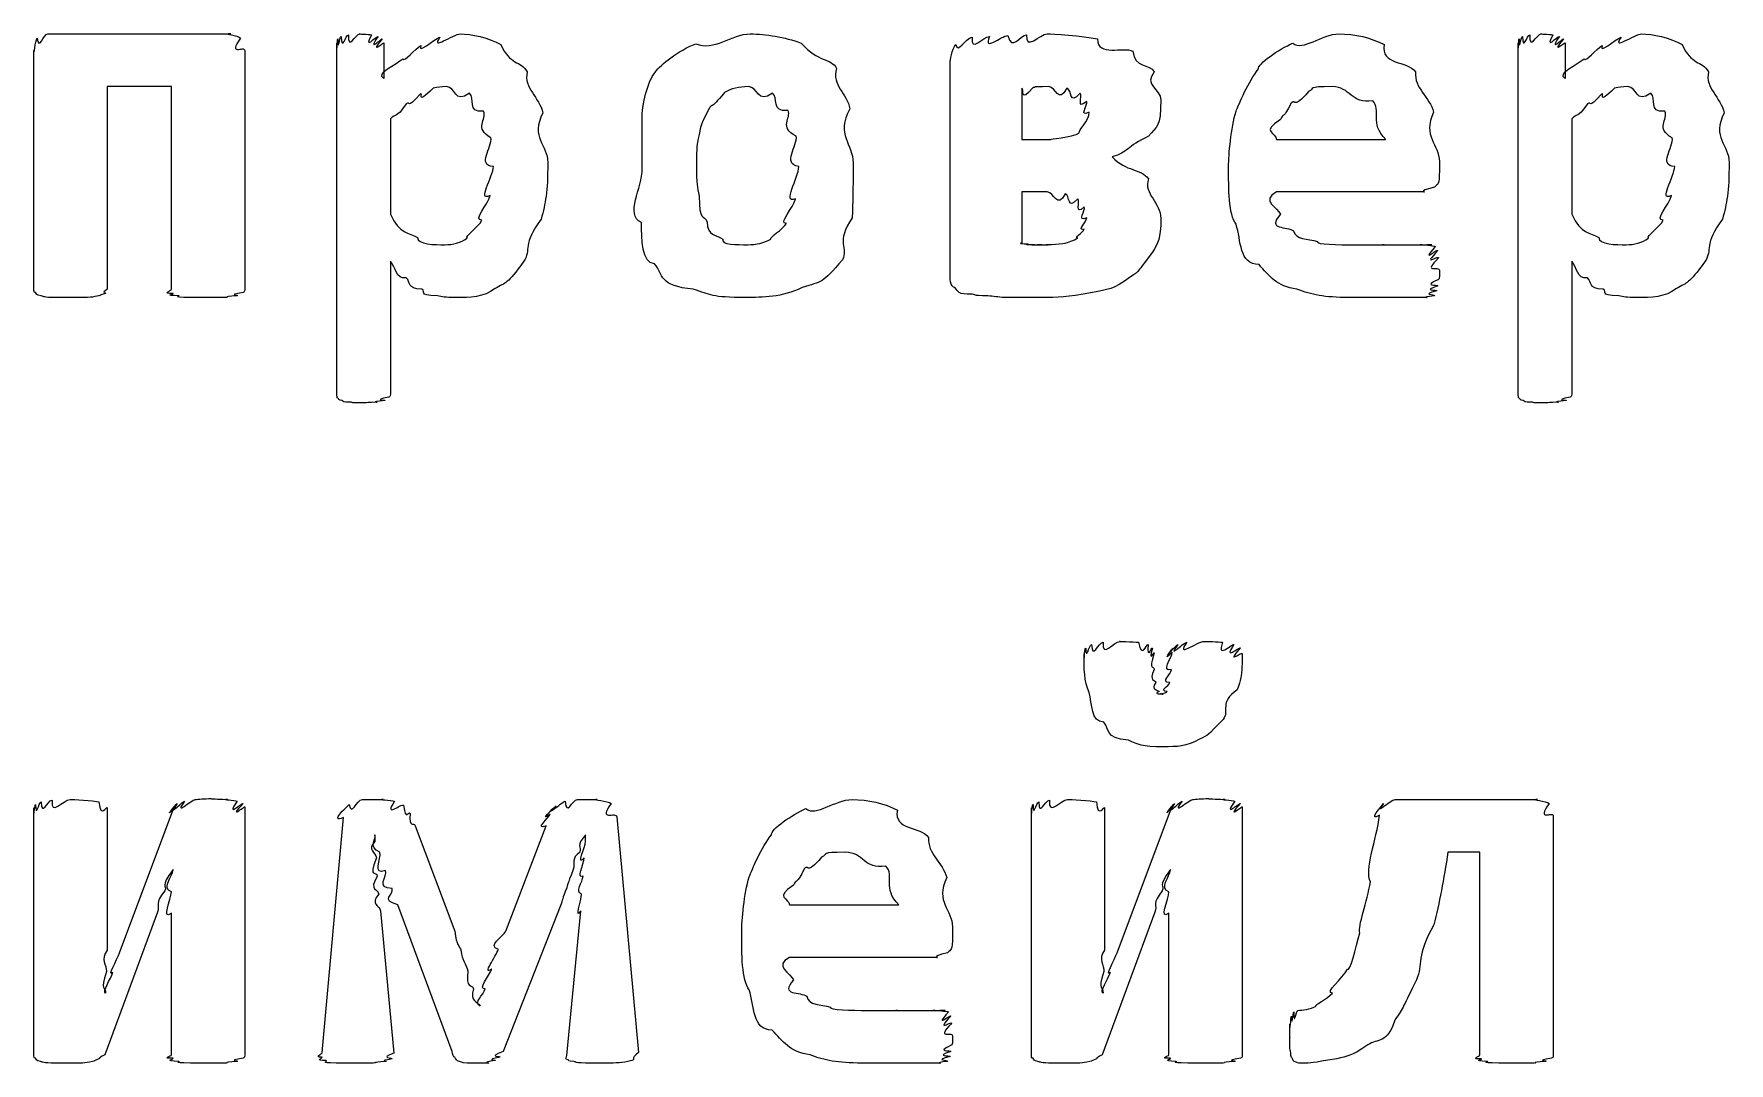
# Model space of a CAD drawing. Header units: millimetres. Extents: x 25 to 190, y 204 to 253.
# Drawn here: x 25.76 to 37.11, y 229.86 to 236.75 of the extents above; entities that cross this region are included whole.
import ezdxf

# ---------------------------------------------------------------- set-up
doc = ezdxf.new("R2010")
doc.units = ezdxf.units.MM
doc.layers.get('0').update_dxf_attribs({"linetype": 'CONTINUOUS'})

msp = doc.modelspace()

# ---------------------------------------------------------------- linework, layer by layer
at = {"color": 0}
for p, q in [((25.8548, 236.75), (27.0784, 236.75)), ((25.761, 235.041), (25.761, 236.639)), ((27.1721, 236.639), (27.1721, 235.041)), ((27.7895, 234.341), (27.7895, 236.689)), ((28.1037, 236.689), (28.1037, 236.452)), ((35.6969, 234.341), (35.6969, 236.689)), ((36.0109, 236.689), (36.0109, 236.452)), ((31.8933, 235.168), (31.8933, 236.568)), ((26.6816, 236.397), (26.2516, 236.397)), ((26.2516, 236.397), (26.2516, 235.041)), ((26.6816, 235.041), (26.6816, 236.397)), ((32.3729, 236.386), (32.3729, 236.044)), ((28.1478, 236.182), (28.1478, 235.543)), ((32.8249, 236.226), (32.8249, 236.226)), ((36.0549, 236.182), (36.0549, 235.543)), ((32.3729, 236.044), (32.5713, 236.044)), ((34.0775, 236.044), (34.8106, 236.044)), ((28.8368, 235.862), (28.8368, 235.862)), ((29.2006, 235.89), (29.2006, 235.89)), ((30.8805, 235.862), (30.8805, 235.862)), ((31.2443, 235.884), (31.2443, 235.884)), ((35.1689, 235.895), (35.1689, 235.835)), ((36.7439, 235.862), (36.7439, 235.862)), ((37.108, 235.89), (37.108, 235.89)), ((32.5438, 235.692), (32.3729, 235.692)), ((32.3729, 235.692), (32.3729, 235.35)), ((35.0642, 235.692), (34.0775, 235.692)), ((32.8083, 235.52), (32.8083, 235.52)), ((33.3044, 235.515), (33.3044, 235.515)), ((28.1478, 235.228), (28.1478, 234.341)), ((36.0549, 235.228), (36.0549, 234.341)), ((33.8487, 232.602), (33.8487, 232.602)), ((27.9604, 231.626), (28.0982, 231.626)), ((29.3991, 231.626), (29.5313, 231.626)), ((34.8726, 231.626), (35.8263, 231.626)), ((25.761, 229.917), (25.761, 231.571)), ((26.2516, 231.571), (26.2516, 230.618)), ((26.3343, 230.601), (26.6981, 231.571)), ((27.1721, 231.577), (27.1721, 229.917)), ((27.6903, 229.934), (27.8336, 231.505)), ((29.6636, 231.51), (29.807, 229.934)), ((32.4376, 229.917), (32.4376, 231.571)), ((32.9282, 231.571), (32.9282, 230.618)), ((33.0109, 230.601), (33.3747, 231.571)), ((33.8487, 231.577), (33.8487, 229.917)), ((35.9311, 231.516), (35.9311, 229.917)), ((28.0431, 231.389), (28.0431, 231.345)), ((28.3132, 231.45), (28.5778, 230.744)), ((28.9195, 230.744), (29.1896, 231.45)), ((29.4542, 231.345), (29.4542, 231.389)), ((35.4404, 231.273), (35.2254, 231.273)), ((35.4404, 229.917), (35.4404, 231.273)), ((28.5612, 229.939), (28.1974, 230.921)), ((29.2888, 230.921), (28.903, 229.939)), ((30.8185, 230.921), (31.5516, 230.921)), ((26.5879, 230.871), (26.2351, 229.917)), ((26.6816, 229.917), (26.6816, 230.866)), ((28.0817, 230.882), (28.1699, 229.929)), ((29.3274, 229.912), (29.4211, 230.882)), ((33.2645, 230.871), (32.9117, 229.917)), ((33.3582, 229.917), (33.3582, 230.866)), ((31.9098, 230.772), (31.9098, 230.711)), ((31.8051, 230.568), (30.8185, 230.568))]:
    msp.add_line(p, q, dxfattribs=at)
for points in [[(25.761, 236.639), (25.761, 236.595), (25.7679, 236.703), (25.7831, 236.722)], [(25.7831, 236.722), (25.7941, 236.631), (25.8244, 236.75), (25.8548, 236.75)], [(27.0784, 236.75), (27.0206, 236.75), (27.1294, 236.74), (27.1446, 236.722)], [(27.1446, 236.722), (27.0536, 236.595), (27.1721, 236.675), (27.1721, 236.639)], [(27.7895, 236.689), (27.7895, 236.606), (27.7909, 236.712), (27.795, 236.717)], [(27.795, 236.717), (27.7964, 236.618), (27.806, 236.729), (27.8171, 236.733)], [(27.8171, 236.733), (27.8226, 236.629), (27.8474, 236.744), (27.8667, 236.744)], [(27.8667, 236.744), (27.8626, 236.631), (27.9135, 236.75), (27.9438, 236.75)], [(27.9438, 236.75), (27.9246, 236.75), (28.0017, 236.747), (28.021, 236.744)], [(28.021, 236.744), (27.9618, 236.629), (28.0541, 236.74), (28.0651, 236.733)], [(28.0651, 236.733), (27.9879, 236.618), (28.0886, 236.723), (28.0927, 236.717)], [(28.0927, 236.717), (27.999, 236.602), (28.1037, 236.7), (28.1037, 236.689)], [(28.3518, 236.673), (28.3256, 236.606), (28.4372, 236.717), (28.4786, 236.728)], [(28.4786, 236.728), (28.4097, 236.631), (28.5681, 236.75), (28.6163, 236.75)], [(28.6163, 236.75), (28.6825, 236.75), (28.812, 236.725), (28.8864, 236.678)], [(30.1914, 236.684), (30.31, 236.631), (30.434, 236.75), (30.5552, 236.75)], [(30.5552, 236.75), (30.6627, 236.75), (30.7826, 236.729), (30.897, 236.689)], [(31.9319, 236.678), (31.9443, 236.613), (31.9939, 236.723), (32.0421, 236.728)], [(32.0421, 236.728), (32.0284, 236.62), (32.1166, 236.733), (32.1579, 236.733)], [(32.1579, 236.733), (32.1097, 236.624), (32.2378, 236.739), (32.2792, 236.739)], [(32.2792, 236.739), (32.3081, 236.629), (32.3619, 236.744), (32.406, 236.744)], [(32.406, 236.744), (32.3963, 236.631), (32.4955, 236.75), (32.5438, 236.75)], [(32.5438, 236.75), (32.5727, 236.75), (32.7835, 236.739), (32.88, 236.717)], [(32.88, 236.717), (32.8814, 236.591), (33.0536, 236.67), (33.117, 236.634)], [(34.1878, 236.689), (34.2539, 236.631), (34.382, 236.75), (34.4964, 236.75)], [(34.4964, 236.75), (34.6025, 236.75), (34.7141, 236.725), (34.7996, 236.678)], [(35.6969, 236.689), (35.6969, 236.606), (35.6979, 236.712), (35.7022, 236.717)], [(35.7022, 236.717), (35.7036, 236.618), (35.7131, 236.729), (35.7244, 236.733)], [(35.7244, 236.733), (35.7297, 236.629), (35.7547, 236.744), (35.7738, 236.744)], [(35.7738, 236.744), (35.7699, 236.631), (35.8207, 236.75), (35.851, 236.75)], [(35.851, 236.75), (35.8316, 236.75), (35.9089, 236.747), (35.9283, 236.744)], [(35.9283, 236.744), (35.869, 236.629), (35.9615, 236.74), (35.9724, 236.733)], [(35.9724, 236.733), (35.8951, 236.618), (35.9957, 236.723), (35.9999, 236.717)], [(35.9999, 236.717), (35.9061, 236.602), (36.0109, 236.7), (36.0109, 236.689)], [(36.2589, 236.673), (36.2327, 236.606), (36.3442, 236.717), (36.3859, 236.728)], [(36.3859, 236.728), (36.3167, 236.631), (36.4755, 236.75), (36.5234, 236.75)], [(36.5234, 236.75), (36.5898, 236.75), (36.7192, 236.725), (36.7937, 236.678)], [(28.2305, 236.584), (28.2415, 236.558), (28.3104, 236.65), (28.3518, 236.673)], [(28.8864, 236.678), (28.9471, 236.54), (29.0187, 236.573), (29.0628, 236.496)], [(29.9213, 236.496), (29.9544, 236.543), (30.0729, 236.639), (30.1914, 236.684)], [(30.897, 236.689), (31.0128, 236.554), (31.0927, 236.595), (31.134, 236.518)], [(31.8933, 236.568), (31.8933, 236.558), (31.9057, 236.652), (31.9319, 236.678)], [(33.117, 236.634), (33.1281, 236.518), (33.23, 236.551), (33.2603, 236.496)], [(33.9562, 236.513), (33.9521, 236.551), (34.0954, 236.648), (34.1878, 236.689)], [(34.7996, 236.678), (34.772, 236.54), (34.9539, 236.573), (35.0091, 236.496)], [(36.1379, 236.584), (36.1488, 236.558), (36.2176, 236.65), (36.2589, 236.673)], [(36.7937, 236.678), (36.8543, 236.54), (36.926, 236.573), (36.9701, 236.496)], [(28.1037, 236.452), (28.0431, 236.485), (28.1892, 236.547), (28.2305, 236.584)], [(29.0628, 236.496), (29.038, 236.386), (29.1455, 236.327), (29.1676, 236.221)], [(29.8331, 236.215), (29.8331, 236.267), (29.8621, 236.419), (29.9213, 236.496)], [(31.134, 236.518), (31.0968, 236.404), (31.207, 236.354), (31.2222, 236.248)], [(33.2603, 236.496), (33.1859, 236.408), (33.3044, 236.378), (33.3044, 236.309)], [(33.8074, 236.232), (33.8267, 236.279), (33.8928, 236.436), (33.9562, 236.513)], [(35.0091, 236.496), (34.9994, 236.386), (35.1041, 236.328), (35.1303, 236.226)], [(36.0109, 236.452), (35.9502, 236.485), (36.0962, 236.547), (36.1379, 236.584)], [(36.9701, 236.496), (36.9454, 236.386), (37.0526, 236.327), (37.0748, 236.221)], [(28.4345, 236.386), (28.3077, 236.265), (28.3752, 236.365), (28.3463, 236.347)], [(28.5226, 236.397), (28.4841, 236.397), (28.4634, 236.393), (28.4345, 236.386)], [(28.677, 236.353), (28.575, 236.279), (28.5846, 236.397), (28.5226, 236.397)], [(30.5442, 236.397), (30.4794, 236.397), (30.4285, 236.383), (30.3844, 236.358)], [(30.7041, 236.353), (30.6048, 236.279), (30.6062, 236.397), (30.5442, 236.397)], [(32.4501, 236.391), (32.3522, 236.276), (32.3949, 236.389), (32.3729, 236.386)], [(32.5548, 236.397), (32.4142, 236.397), (32.4831, 236.394), (32.4501, 236.391)], [(32.676, 236.386), (32.6168, 236.279), (32.6016, 236.397), (32.5548, 236.397)], [(32.7642, 236.353), (32.6871, 236.265), (32.7119, 236.378), (32.676, 236.386)], [(34.2925, 236.364), (34.1878, 236.238), (34.2098, 236.32), (34.1767, 236.287)], [(34.4523, 236.397), (34.2787, 236.397), (34.3393, 236.386), (34.2925, 236.364)], [(34.7224, 236.303), (34.5764, 236.279), (34.5736, 236.397), (34.4523, 236.397)], [(36.3418, 236.386), (36.2148, 236.265), (36.2825, 236.365), (36.2536, 236.347)], [(36.4299, 236.397), (36.3911, 236.397), (36.3707, 236.393), (36.3418, 236.386)], [(36.5841, 236.353), (36.4822, 236.279), (36.4917, 236.397), (36.4299, 236.397)], [(28.2525, 236.281), (28.1823, 236.177), (28.1836, 236.222), (28.1478, 236.182)], [(28.3463, 236.347), (28.2484, 236.232), (28.2856, 236.31), (28.2525, 236.281)], [(28.7707, 236.232), (28.6563, 236.221), (28.7169, 236.323), (28.677, 236.353)], [(30.2796, 236.248), (30.219, 236.133), (30.2273, 236.143), (30.2135, 236.077)], [(30.3844, 236.358), (30.2769, 236.227), (30.3086, 236.295), (30.2796, 236.248)], [(30.8088, 236.237), (30.693, 236.223), (30.7482, 236.327), (30.7041, 236.353)], [(31.2222, 236.248), (31.1258, 236.073), (31.2443, 236.019), (31.2443, 235.884)], [(32.8083, 236.298), (32.7312, 236.234), (32.7863, 236.338), (32.7642, 236.353)], [(32.8249, 236.226), (32.7491, 236.19), (32.8194, 236.276), (32.8083, 236.298)], [(33.3044, 236.309), (33.3044, 236.124), (33.2769, 236.133), (33.2218, 236.066)], [(34.1767, 236.287), (34.1244, 236.177), (34.123, 236.221), (34.1051, 236.177)], [(34.8106, 236.044), (34.6976, 236.154), (34.7845, 236.24), (34.7224, 236.303)], [(36.1597, 236.281), (36.0895, 236.177), (36.0909, 236.222), (36.0549, 236.182)], [(36.2536, 236.347), (36.1555, 236.232), (36.1929, 236.31), (36.1597, 236.281)], [(36.678, 236.232), (36.5637, 236.221), (36.624, 236.323), (36.5841, 236.353)], [(28.8203, 236.055), (28.7045, 236.117), (28.7955, 236.179), (28.7707, 236.232)], [(29.1676, 236.221), (29.0821, 236.058), (29.2006, 236.007), (29.2006, 235.89)], [(29.8331, 235.851), (29.8331, 235.93), (29.8331, 236.105), (29.8331, 236.215)], [(30.8639, 236.066), (30.744, 236.124), (30.8336, 236.189), (30.8088, 236.237)], [(32.7587, 236.088), (32.7491, 236.106), (32.8249, 236.167), (32.8249, 236.226)], [(33.7578, 235.862), (33.7578, 235.941), (33.7743, 236.121), (33.8074, 236.232)], [(34.1051, 236.177), (33.97, 236.091), (34.0775, 236.091), (34.0775, 236.044)], [(35.1303, 236.226), (35.0504, 236.062), (35.1689, 236.013), (35.1689, 235.895)], [(36.7273, 236.055), (36.6116, 236.117), (36.7026, 236.179), (36.678, 236.232)], [(37.0748, 236.221), (36.9895, 236.058), (37.108, 236.007), (37.108, 235.89)], [(28.8368, 235.862), (28.7225, 235.87), (28.8313, 235.992), (28.8203, 236.055)], [(30.2135, 236.077), (30.1928, 236.003), (30.197, 235.946), (30.197, 235.873)], [(30.8805, 235.862), (30.7661, 235.879), (30.8749, 236.003), (30.8639, 236.066)], [(32.5713, 236.044), (32.5438, 236.044), (32.7146, 236.058), (32.7587, 236.088)], [(33.2218, 236.066), (33.0757, 235.996), (33.0853, 235.957), (32.9792, 235.928)], [(36.7439, 235.862), (36.6296, 235.87), (36.7386, 235.992), (36.7273, 236.055)], [(32.9792, 235.928), (33.0757, 235.824), (33.1666, 235.853), (33.2218, 235.78)], [(28.8148, 235.669), (28.7225, 235.621), (28.8368, 235.796), (28.8368, 235.862)], [(29.2006, 235.89), (29.2006, 235.683), (29.1855, 235.622), (29.1565, 235.51)], [(29.8276, 235.487), (29.7146, 235.544), (29.8331, 235.715), (29.8331, 235.851)], [(30.197, 235.873), (30.1928, 235.738), (30.2025, 235.73), (30.2135, 235.664)], [(30.8584, 235.647), (30.7661, 235.61), (30.8805, 235.785), (30.8805, 235.862)], [(31.2443, 235.884), (31.2443, 235.687), (31.2415, 235.631), (31.2388, 235.52)], [(33.8074, 235.476), (33.7578, 235.54), (33.7578, 235.715), (33.7578, 235.862)], [(35.1689, 235.835), (35.1689, 235.736), (35.1579, 235.747), (35.1359, 235.724)], [(36.7221, 235.669), (36.6296, 235.621), (36.7439, 235.796), (36.7439, 235.862)], [(37.108, 235.89), (37.108, 235.683), (37.0928, 235.622), (37.0639, 235.51)], [(32.665, 235.68), (32.6099, 235.573), (32.5906, 235.692), (32.5438, 235.692)], [(32.7477, 235.647), (32.676, 235.559), (32.6981, 235.672), (32.665, 235.68)], [(33.2218, 235.78), (33.1859, 235.68), (33.3044, 235.621), (33.3044, 235.515)], [(34.0775, 235.692), (33.97, 235.636), (34.0858, 235.587), (34.1051, 235.543)], [(35.1359, 235.724), (35.0063, 235.692), (35.089, 235.692), (35.0642, 235.692)], [(28.7596, 235.504), (28.6963, 235.5), (28.8037, 235.61), (28.8148, 235.669)], [(30.2135, 235.664), (30.2149, 235.493), (30.2424, 235.544), (30.2686, 235.493)], [(30.7978, 235.482), (30.7399, 235.482), (30.8474, 235.584), (30.8584, 235.647)], [(32.7918, 235.592), (32.7201, 235.529), (32.7697, 235.632), (32.7477, 235.647)], [(32.8083, 235.52), (32.7381, 235.489), (32.8028, 235.573), (32.7918, 235.592)], [(36.667, 235.504), (36.6035, 235.5), (36.7111, 235.61), (36.7221, 235.669)], [(28.1478, 235.543), (28.2084, 235.408), (28.2704, 235.424), (28.3297, 235.388)], [(28.6604, 235.383), (28.6453, 235.397), (28.7335, 235.452), (28.7596, 235.504)], [(29.1565, 235.51), (29.027, 235.341), (29.0917, 235.306), (29.0408, 235.228)], [(29.9158, 235.212), (29.829, 235.213), (29.8276, 235.38), (29.8276, 235.487)], [(30.2686, 235.493), (30.2659, 235.394), (30.3293, 235.406), (30.3734, 235.377)], [(30.693, 235.377), (30.6848, 235.39), (30.7716, 235.438), (30.7978, 235.482)], [(31.2388, 235.52), (31.123, 235.353), (31.2167, 235.319), (31.1726, 235.239)], [(32.7918, 235.443), (32.7381, 235.429), (32.8083, 235.49), (32.8083, 235.52)], [(33.3044, 235.515), (33.3044, 235.372), (33.2851, 235.355), (33.2493, 235.289)], [(33.9617, 235.206), (33.8267, 235.206), (33.8432, 235.369), (33.8074, 235.476)], [(34.1051, 235.543), (34.0072, 235.434), (34.1519, 235.465), (34.1933, 235.432)], [(36.0549, 235.543), (36.1156, 235.408), (36.1777, 235.424), (36.237, 235.388)], [(36.5675, 235.383), (36.5524, 235.397), (36.6406, 235.452), (36.667, 235.504)], [(37.0639, 235.51), (36.9341, 235.341), (36.999, 235.306), (36.9478, 235.228)], [(28.3297, 235.388), (28.3256, 235.339), (28.4482, 235.339), (28.5116, 235.339)], [(28.5116, 235.339), (28.564, 235.339), (28.6191, 235.353), (28.6604, 235.383)], [(30.3734, 235.377), (30.3541, 235.339), (30.4726, 235.339), (30.5387, 235.339)], [(30.5387, 235.339), (30.5966, 235.339), (30.6489, 235.351), (30.693, 235.377)], [(32.3729, 235.35), (32.3453, 235.345), (32.4018, 235.347), (32.417, 235.344)], [(32.417, 235.344), (32.3742, 235.341), (32.4459, 235.341), (32.4611, 235.339)], [(32.4611, 235.339), (32.4032, 235.339), (32.49, 235.339), (32.5052, 235.339)], [(32.5052, 235.339), (32.4335, 235.339), (32.5341, 235.339), (32.5493, 235.339)], [(32.5493, 235.339), (32.4914, 235.339), (32.6319, 235.341), (32.665, 235.35)], [(32.665, 235.35), (32.676, 235.353), (32.7256, 235.368), (32.7477, 235.383)], [(32.7477, 235.383), (32.7201, 235.385), (32.7835, 235.421), (32.7918, 235.443)], [(34.1933, 235.432), (34.2057, 235.372), (34.287, 235.379), (34.3531, 235.361)], [(34.3531, 235.361), (34.3379, 235.339), (34.4992, 235.339), (34.5956, 235.339)], [(34.5956, 235.339), (34.6287, 235.339), (34.7404, 235.339), (34.7996, 235.339)], [(34.7996, 235.339), (34.7459, 235.339), (34.9071, 235.339), (34.9484, 235.339)], [(34.9484, 235.339), (34.9484, 235.339), (35.027, 235.339), (35.0532, 235.339)], [(35.0532, 235.339), (35.0036, 235.339), (35.1041, 235.339), (35.1193, 235.339)], [(35.1193, 235.339), (35.0284, 235.339), (35.1372, 235.335), (35.1414, 235.327)], [(36.237, 235.388), (36.2327, 235.339), (36.3555, 235.339), (36.4187, 235.339)], [(36.4187, 235.339), (36.4712, 235.339), (36.5263, 235.353), (36.5675, 235.383)], [(28.2525, 235.118), (28.1823, 235.107), (28.1836, 235.187), (28.1478, 235.228)], [(29.0408, 235.228), (28.925, 235.07), (28.925, 235.09), (28.8478, 235.046)], [(31.1726, 235.239), (31.0348, 235.074), (31.0376, 235.096), (30.9025, 235.052)], [(33.2493, 235.289), (33.117, 235.121), (33.1666, 235.168), (33.1005, 235.124)], [(35.1414, 235.327), (35.0394, 235.209), (35.1537, 235.314), (35.1579, 235.3)], [(35.1579, 235.3), (35.0477, 235.184), (35.1634, 235.272), (35.1634, 235.251)], [(35.1634, 235.251), (35.0504, 235.14), (35.1689, 235.201), (35.1689, 235.168)], [(36.1597, 235.118), (36.0895, 235.107), (36.0909, 235.187), (36.0549, 235.228)], [(36.9478, 235.228), (36.8321, 235.07), (36.8321, 235.09), (36.7552, 235.046)], [(28.3573, 235.041), (28.2525, 235.044), (28.2884, 235.088), (28.2525, 235.118)], [(30.1749, 235.041), (29.9461, 235.063), (29.9737, 235.137), (29.9158, 235.212)], [(31.9264, 235.052), (31.8933, 235.055), (31.8933, 235.115), (31.8933, 235.168)], [(33.1005, 235.124), (32.9847, 235.033), (32.9489, 235.044), (32.8469, 235.019)], [(34.2153, 235.041), (34.0803, 235.059), (34.0306, 235.132), (33.9617, 235.206)], [(35.1689, 235.168), (35.1689, 235.085), (35.1662, 235.125), (35.1634, 235.107)], [(36.2645, 235.041), (36.1597, 235.044), (36.1957, 235.088), (36.1597, 235.118)], [(25.7721, 235.019), (25.761, 235.015), (25.761, 235.033), (25.761, 235.041)], [(25.8107, 234.997), (25.7748, 235), (25.779, 235.011), (25.7721, 235.019)], [(25.8823, 234.986), (25.812, 234.988), (25.8286, 234.993), (25.8107, 234.997)], [(26.1965, 234.997), (26.1497, 234.988), (26.1524, 234.988), (26.1193, 234.986)], [(26.2406, 235.013), (26.191, 235), (26.2185, 235.004), (26.1965, 234.997)], [(26.2516, 235.041), (26.2048, 235.011), (26.2475, 235.02), (26.2406, 235.013)], [(26.6926, 235.013), (26.6099, 235.011), (26.6816, 235.03), (26.6816, 235.041)], [(26.7312, 234.997), (26.6237, 235), (26.6995, 235.009), (26.6926, 235.013)], [(26.8084, 234.986), (26.6609, 234.988), (26.7491, 234.993), (26.7312, 234.997)], [(27.1225, 234.997), (27.0027, 234.988), (27.0784, 234.988), (27.0454, 234.986)], [(27.1611, 235.019), (27.0399, 235), (27.1405, 235.004), (27.1225, 234.997)], [(27.1721, 235.041), (27.1721, 235.015), (27.168, 235.026), (27.1611, 235.019)], [(28.462, 234.997), (28.3215, 235.004), (28.3931, 235.022), (28.3573, 235.041)], [(28.5833, 234.986), (28.5089, 234.986), (28.4978, 234.988), (28.462, 234.997)], [(28.8478, 235.046), (28.7707, 234.986), (28.6825, 234.986), (28.5833, 234.986)], [(30.5222, 234.986), (30.2962, 234.986), (30.292, 235.004), (30.1749, 235.041)], [(30.9025, 235.052), (30.7661, 234.986), (30.6434, 234.986), (30.5222, 234.986)], [(32.0421, 235.008), (31.9402, 235.004), (31.9512, 235.026), (31.9264, 235.052)], [(32.1469, 234.997), (32.0284, 234.997), (32.078, 235.004), (32.0421, 235.008)], [(32.2571, 234.986), (32.2158, 234.988), (32.1827, 234.993), (32.1469, 234.997)], [(32.8469, 235.019), (32.665, 234.986), (32.6292, 234.986), (32.4941, 234.986)], [(34.5626, 234.986), (34.3972, 234.986), (34.3145, 235.004), (34.2153, 235.041)], [(35.1359, 234.997), (35.0256, 234.986), (35.1138, 234.986), (35.0807, 234.986)], [(35.1524, 235.03), (35.0366, 235.004), (35.1427, 235.008), (35.1359, 234.997)], [(35.1579, 235.063), (35.0435, 235.026), (35.1551, 235.041), (35.1524, 235.03)], [(35.1634, 235.107), (35.0477, 235.052), (35.1607, 235.077), (35.1579, 235.063)], [(36.3693, 234.997), (36.2285, 235.004), (36.3001, 235.022), (36.2645, 235.041)], [(36.4906, 234.986), (36.4162, 234.986), (36.4049, 234.988), (36.3693, 234.997)], [(36.7552, 235.046), (36.678, 234.986), (36.5898, 234.986), (36.4906, 234.986)], [(26.0036, 234.986), (25.8741, 234.986), (25.9154, 234.986), (25.8823, 234.986)], [(26.1193, 234.986), (26.0876, 234.986), (26.0505, 234.986), (26.0036, 234.986)], [(26.9296, 234.986), (26.8442, 234.986), (26.8414, 234.986), (26.8084, 234.986)], [(27.0454, 234.986), (26.9407, 234.986), (26.9765, 234.986), (26.9296, 234.986)], [(32.3729, 234.986), (32.293, 234.986), (32.2971, 234.986), (32.2571, 234.986)], [(32.4941, 234.986), (32.3701, 234.986), (32.4128, 234.986), (32.3729, 234.986)], [(34.7775, 234.986), (34.6067, 234.986), (34.6397, 234.986), (34.5626, 234.986)], [(34.9539, 234.986), (34.8561, 234.986), (34.8437, 234.986), (34.7775, 234.986)], [(35.0807, 234.986), (34.9595, 234.986), (35.0049, 234.986), (34.9539, 234.986)], [(27.795, 234.313), (27.7895, 234.311), (27.7895, 234.33), (27.7895, 234.341)], [(28.1368, 234.319), (28.0169, 234.296), (28.123, 234.301), (28.1092, 234.297)], [(28.1478, 234.341), (28.1451, 234.313), (28.1437, 234.327), (28.1368, 234.319)], [(35.7022, 234.313), (35.6969, 234.311), (35.6969, 234.33), (35.6969, 234.341)], [(36.044, 234.319), (35.9241, 234.296), (36.0303, 234.301), (36.0165, 234.297)], [(36.0549, 234.341), (36.0521, 234.313), (36.0507, 234.327), (36.044, 234.319)], [(27.8226, 234.297), (27.8005, 234.296), (27.8019, 234.307), (27.795, 234.313)], [(27.8777, 234.286), (27.8253, 234.284), (27.8364, 234.29), (27.8226, 234.297)], [(27.9659, 234.28), (27.8736, 234.28), (27.9025, 234.283), (27.8777, 234.286)], [(28.0541, 234.286), (27.9438, 234.28), (28.0017, 234.28), (27.9659, 234.28)], [(28.1092, 234.297), (27.9907, 234.284), (28.0789, 234.286), (28.0541, 234.286)], [(35.7297, 234.297), (35.7078, 234.296), (35.7092, 234.307), (35.7022, 234.313)], [(35.7851, 234.286), (35.7325, 234.284), (35.7434, 234.29), (35.7297, 234.297)], [(35.8733, 234.28), (35.7808, 234.28), (35.8098, 234.283), (35.7851, 234.286)], [(35.9615, 234.286), (35.851, 234.28), (35.9089, 234.28), (35.8733, 234.28)], [(36.0165, 234.297), (35.898, 234.284), (35.9862, 234.286), (35.9615, 234.286)], [(32.7904, 232.602), (32.7904, 232.526), (32.7932, 232.629), (32.8015, 232.64)], [(32.8015, 232.64), (32.8042, 232.548), (32.8208, 232.658), (32.84, 232.663)], [(32.84, 232.663), (32.8456, 232.559), (32.8869, 232.675), (32.9172, 232.679)], [(32.9172, 232.679), (32.9076, 232.566), (32.9889, 232.684), (33.0329, 232.684)], [(33.0329, 232.684), (33.0026, 232.684), (33.1239, 232.682), (33.1542, 232.679)], [(33.1542, 232.679), (33.179, 232.559), (33.2052, 232.669), (33.2204, 232.663)], [(33.2204, 232.663), (33.2093, 232.548), (33.2438, 232.651), (33.2479, 232.64)], [(33.2479, 232.64), (33.2204, 232.53), (33.2589, 232.621), (33.2589, 232.607)], [(33.3802, 232.613), (33.3003, 232.53), (33.3816, 232.632), (33.3857, 232.64)], [(33.3857, 232.64), (33.3113, 232.548), (33.4036, 232.658), (33.4188, 232.663)], [(33.4188, 232.663), (33.3416, 232.559), (33.4532, 232.675), (33.4794, 232.679)], [(33.4794, 232.679), (33.3968, 232.566), (33.547, 232.684), (33.5952, 232.684)], [(33.5952, 232.684), (33.6131, 232.684), (33.6861, 232.682), (33.7165, 232.679)], [(33.7165, 232.679), (33.6751, 232.559), (33.7743, 232.669), (33.7936, 232.663)], [(33.7936, 232.663), (33.7165, 232.548), (33.8294, 232.651), (33.8377, 232.64)], [(33.8377, 232.64), (33.7302, 232.526), (33.8487, 232.616), (33.8487, 232.602)], [(32.8235, 232.343), (32.7904, 232.416), (32.7904, 232.505), (32.7904, 232.602)], [(33.2589, 232.607), (33.2204, 232.475), (33.2589, 232.53), (33.2589, 232.497)], [(33.3747, 232.497), (33.3003, 232.478), (33.3802, 232.572), (33.3802, 232.613)], [(33.8487, 232.602), (33.8487, 232.427), (33.8377, 232.436), (33.8157, 232.359)], [(33.2589, 232.497), (33.2231, 232.409), (33.2659, 232.434), (33.27, 232.409)], [(33.27, 232.409), (33.2341, 232.356), (33.2838, 232.362), (33.292, 232.348)], [(33.3471, 232.348), (33.2865, 232.356), (33.3595, 232.383), (33.3637, 232.409)], [(33.3637, 232.409), (33.2975, 232.409), (33.3747, 232.464), (33.3747, 232.497)], [(32.9227, 232.144), (32.8345, 232.144), (32.8456, 232.266), (32.8235, 232.343)], [(33.292, 232.348), (33.2493, 232.332), (33.3086, 232.332), (33.3196, 232.332)], [(33.3196, 232.332), (33.2714, 232.332), (33.3389, 232.337), (33.3471, 232.348)], [(33.8157, 232.359), (33.6903, 232.277), (33.7661, 232.219), (33.722, 232.161)], [(33.722, 232.161), (33.6062, 232.045), (33.6283, 232.062), (33.5621, 232.029)], [(33.0881, 232.023), (32.9227, 232.037), (32.9668, 232.092), (32.9227, 232.144)], [(33.3196, 231.979), (33.1722, 231.979), (33.1542, 231.993), (33.0881, 232.023)], [(33.5621, 232.029), (33.4739, 231.979), (33.4147, 231.979), (33.3196, 231.979)], [(25.761, 231.571), (25.761, 231.479), (25.7638, 231.585), (25.7721, 231.593)], [(25.7721, 231.593), (25.7748, 231.494), (25.7914, 231.606), (25.8107, 231.61)], [(25.8107, 231.61), (25.812, 231.505), (25.852, 231.621), (25.8823, 231.621)], [(25.8823, 231.621), (25.8741, 231.508), (25.9553, 231.626), (26.0036, 231.626)], [(26.0036, 231.626), (26.0174, 231.626), (26.1634, 231.621), (26.1965, 231.61)], [(26.1965, 231.61), (26.2048, 231.49), (26.2516, 231.589), (26.2516, 231.571)], [(26.6981, 231.571), (26.6237, 231.483), (26.7091, 231.59), (26.7202, 231.599)], [(26.7202, 231.599), (26.6499, 231.497), (26.7505, 231.611), (26.7698, 231.615)], [(26.7698, 231.615), (26.6899, 231.508), (26.8152, 231.626), (26.8414, 231.626)], [(26.8414, 231.626), (26.8593, 231.629), (26.9021, 231.632), (26.9462, 231.632)], [(26.9462, 231.632), (26.9475, 231.629), (27.0261, 231.629), (27.0564, 231.626)], [(27.0564, 231.626), (27.0068, 231.626), (27.1074, 231.622), (27.1225, 231.615)], [(27.1225, 231.615), (27.0399, 231.497), (27.1529, 231.606), (27.1611, 231.599)], [(27.1611, 231.599), (27.0536, 231.483), (27.1721, 231.583), (27.1721, 231.577)], [(27.8336, 231.505), (27.7344, 231.468), (27.8529, 231.574), (27.8722, 231.593)], [(27.8722, 231.593), (27.8887, 231.508), (27.919, 231.626), (27.9604, 231.626)], [(28.0982, 231.626), (28.05, 231.626), (28.1533, 231.622), (28.1754, 231.615)], [(28.1754, 231.615), (28.0982, 231.497), (28.2208, 231.601), (28.236, 231.588)], [(29.2558, 231.582), (29.1634, 231.494), (29.2943, 231.607), (29.3164, 231.615)], [(29.3164, 231.615), (29.3247, 231.508), (29.366, 231.626), (29.3991, 231.626)], [(29.5313, 231.626), (29.49, 231.626), (29.6058, 231.617), (29.6251, 231.599)], [(29.6251, 231.599), (29.5313, 231.472), (29.6595, 231.55), (29.6636, 231.51)], [(30.9287, 231.565), (30.9948, 231.508), (31.123, 231.626), (31.2374, 231.626)], [(31.2374, 231.626), (31.3435, 231.626), (31.4551, 231.601), (31.5406, 231.555)], [(32.4376, 231.571), (32.4376, 231.479), (32.4404, 231.585), (32.4487, 231.593)], [(32.4487, 231.593), (32.4514, 231.494), (32.468, 231.606), (32.4872, 231.61)], [(32.4872, 231.61), (32.4886, 231.505), (32.5286, 231.621), (32.5589, 231.621)], [(32.5589, 231.621), (32.5506, 231.508), (32.6319, 231.626), (32.6802, 231.626)], [(32.6802, 231.626), (32.694, 231.626), (32.84, 231.621), (32.8731, 231.61)], [(32.8731, 231.61), (32.8814, 231.49), (32.9282, 231.589), (32.9282, 231.571)], [(33.3747, 231.571), (33.3003, 231.483), (33.3857, 231.59), (33.3968, 231.599)], [(33.3968, 231.599), (33.3265, 231.497), (33.4271, 231.611), (33.4464, 231.615)], [(33.4464, 231.615), (33.3664, 231.508), (33.4918, 231.626), (33.518, 231.626)], [(33.518, 231.626), (33.5359, 231.629), (33.5787, 231.632), (33.6228, 231.632)], [(33.6228, 231.632), (33.6241, 231.629), (33.7027, 231.629), (33.733, 231.626)], [(33.733, 231.626), (33.6834, 231.626), (33.784, 231.622), (33.7991, 231.615)], [(33.7991, 231.615), (33.7165, 231.497), (33.8294, 231.606), (33.8377, 231.599)], [(33.8377, 231.599), (33.7302, 231.483), (33.8487, 231.583), (33.8487, 231.577)], [(34.7679, 231.521), (34.688, 231.474), (34.7803, 231.583), (34.7955, 231.599)], [(34.7955, 231.599), (34.7211, 231.508), (34.8396, 231.626), (34.8726, 231.626)], [(35.8263, 231.626), (35.7766, 231.626), (35.8842, 231.617), (35.9033, 231.599)], [(35.9033, 231.599), (35.8126, 231.472), (35.9311, 231.552), (35.9311, 231.516)], [(28.236, 231.588), (28.2484, 231.472), (28.2691, 231.557), (28.2801, 231.533)], [(28.2801, 231.533), (28.2704, 231.424), (28.3022, 231.483), (28.3132, 231.45)], [(29.1896, 231.45), (29.1083, 231.419), (29.2062, 231.505), (29.2172, 231.527)], [(29.2172, 231.527), (29.1303, 231.468), (29.2406, 231.571), (29.2558, 231.582)], [(30.6972, 231.389), (30.693, 231.428), (30.8364, 231.524), (30.9287, 231.565)], [(31.5406, 231.555), (31.513, 231.417), (31.6949, 231.45), (31.75, 231.372)], [(34.7073, 231.075), (34.6659, 231.155), (34.7486, 231.356), (34.7679, 231.521)], [(28.0761, 231.273), (27.9949, 231.313), (28.0541, 231.352), (28.0431, 231.389)], [(29.4542, 231.389), (29.3839, 231.313), (29.4294, 231.313), (29.4156, 231.273)], [(30.5484, 231.108), (30.5676, 231.155), (30.6338, 231.312), (30.6972, 231.389)], [(31.75, 231.372), (31.7404, 231.262), (31.8451, 231.205), (31.8713, 231.103)], [(28.0431, 231.345), (27.9879, 231.287), (28.05, 231.275), (28.0541, 231.235)], [(28.1147, 231.152), (28.021, 231.115), (28.0899, 231.232), (28.0761, 231.273)], [(29.4156, 231.273), (29.355, 231.236), (29.3853, 231.197), (29.3715, 231.158)], [(29.4432, 231.235), (29.3908, 231.17), (29.4501, 231.312), (29.4542, 231.345)], [(31.1933, 231.273), (31.0196, 231.273), (31.0803, 231.262), (31.0334, 231.24)], [(31.4634, 231.18), (31.3173, 231.155), (31.3145, 231.273), (31.1933, 231.273)], [(35.2254, 231.273), (35.1992, 231.093), (35.1675, 230.932), (35.1317, 230.788)], [(26.6926, 231.158), (26.5989, 231.031), (26.6554, 231.061), (26.6375, 231.014)], [(26.6816, 231.009), (26.6127, 231.031), (26.6884, 231.109), (26.6926, 231.158)], [(28.0541, 231.235), (27.9949, 231.089), (28.0596, 231.153), (28.0596, 231.114)], [(28.1588, 231.031), (28.0458, 231.033), (28.1285, 231.111), (28.1147, 231.152)], [(29.3715, 231.158), (29.3247, 231.038), (29.3412, 231.077), (29.3274, 231.036)], [(29.4376, 231.114), (29.388, 231.089), (29.4432, 231.194), (29.4432, 231.235)], [(30.9177, 231.163), (30.8653, 231.053), (30.8639, 231.097), (30.846, 231.053)], [(31.0334, 231.24), (30.9287, 231.115), (30.9507, 231.196), (30.9177, 231.163)], [(31.5516, 230.921), (31.4386, 231.031), (31.5254, 231.116), (31.4634, 231.18)], [(33.3692, 231.158), (33.2755, 231.031), (33.332, 231.061), (33.3141, 231.014)], [(33.3582, 231.009), (33.2893, 231.031), (33.3651, 231.109), (33.3692, 231.158)], [(28.0596, 231.114), (27.999, 231.009), (28.0665, 231.032), (28.0706, 230.992)], [(28.1974, 230.921), (28.0761, 230.954), (28.1726, 230.989), (28.1588, 231.031)], [(29.3274, 231.036), (29.2957, 230.957), (29.2999, 230.957), (29.2888, 230.921)], [(29.4266, 230.992), (29.3798, 231.009), (29.4335, 231.072), (29.4376, 231.114)], [(30.4987, 230.739), (30.4987, 230.817), (30.5153, 230.998), (30.5484, 231.108)], [(30.846, 231.053), (30.711, 230.967), (30.8185, 230.967), (30.8185, 230.921)], [(31.8713, 231.103), (31.7913, 230.939), (31.9098, 230.889), (31.9098, 230.772)], [(34.6356, 230.733), (34.6218, 230.777), (34.6852, 230.945), (34.7073, 231.075)], [(26.6375, 231.014), (26.5658, 230.934), (26.6058, 230.918), (26.5879, 230.871)], [(26.6816, 230.866), (26.6099, 230.813), (26.6816, 230.96), (26.6816, 231.009)], [(28.0706, 230.992), (28.0059, 230.928), (28.0775, 230.915), (28.0817, 230.882)], [(29.4211, 230.882), (29.377, 230.811), (29.4266, 230.951), (29.4266, 230.992)], [(33.3141, 231.014), (33.2424, 230.934), (33.2824, 230.918), (33.2645, 230.871)], [(33.3582, 230.866), (33.2865, 230.813), (33.3582, 230.96), (33.3582, 231.009)], [(28.5778, 230.744), (28.5902, 230.641), (28.6067, 230.656), (28.6218, 230.612)], [(28.8699, 230.623), (28.7886, 230.648), (28.9044, 230.707), (28.9195, 230.744)], [(30.5484, 230.353), (30.4987, 230.416), (30.4987, 230.591), (30.4987, 230.739)], [(31.9098, 230.711), (31.9098, 230.612), (31.8988, 230.623), (31.8768, 230.601)], [(34.5529, 230.491), (34.5708, 230.464), (34.6094, 230.637), (34.6356, 230.733)], [(35.1317, 230.788), (35.0118, 230.575), (35.06, 230.525), (35.0159, 230.419)], [(26.2516, 230.618), (26.2048, 230.553), (26.2489, 230.521), (26.2461, 230.474)], [(26.2902, 230.469), (26.2461, 230.427), (26.3192, 230.557), (26.3343, 230.601)], [(28.6218, 230.612), (28.6232, 230.553), (28.6549, 230.524), (28.6659, 230.48)], [(28.8258, 230.491), (28.7555, 230.443), (28.8548, 230.579), (28.8699, 230.623)], [(31.8768, 230.601), (31.7472, 230.568), (31.8299, 230.568), (31.8051, 230.568)], [(32.9282, 230.618), (32.8814, 230.553), (32.9255, 230.521), (32.9227, 230.474)], [(32.9668, 230.469), (32.9227, 230.427), (32.9958, 230.557), (33.0109, 230.601)], [(26.2461, 230.474), (26.202, 230.339), (26.2434, 230.378), (26.2406, 230.331)], [(26.2406, 230.331), (26.2158, 230.339), (26.2751, 230.425), (26.2902, 230.469)], [(28.6659, 230.48), (28.6494, 230.35), (28.6935, 230.398), (28.7045, 230.358)], [(28.7817, 230.358), (28.7266, 230.354), (28.8107, 230.446), (28.8258, 230.491)], [(30.8185, 230.568), (30.711, 230.513), (30.8267, 230.463), (30.846, 230.419)], [(32.9227, 230.474), (32.8786, 230.339), (32.92, 230.378), (32.9172, 230.331)], [(32.9172, 230.331), (32.8924, 230.339), (32.9517, 230.425), (32.9668, 230.469)], [(34.4537, 230.331), (34.3945, 230.332), (34.5226, 230.425), (34.5529, 230.491)], [(28.7045, 230.358), (28.6742, 230.27), (28.7335, 230.279), (28.7486, 230.243)], [(28.7486, 230.243), (28.7004, 230.27), (28.7707, 230.317), (28.7817, 230.358)], [(30.7027, 230.083), (30.5676, 230.083), (30.5842, 230.245), (30.5484, 230.353)], [(30.846, 230.419), (30.7482, 230.31), (30.8929, 230.342), (30.9342, 230.309)], [(35.0159, 230.419), (34.9278, 230.248), (34.9278, 230.227), (34.8726, 230.154)], [(30.9342, 230.309), (30.9466, 230.248), (31.0279, 230.255), (31.094, 230.237)], [(31.094, 230.237), (31.0789, 230.215), (31.2401, 230.215), (31.3366, 230.215)], [(34.2222, 230.215), (34.247, 230.215), (34.3063, 230.223), (34.3435, 230.243)], [(34.3435, 230.243), (34.3242, 230.251), (34.4206, 230.289), (34.4537, 230.331)], [(31.3366, 230.215), (31.3697, 230.215), (31.4813, 230.215), (31.5406, 230.215)], [(31.5406, 230.215), (31.4868, 230.215), (31.648, 230.215), (31.6894, 230.215)], [(31.6894, 230.215), (31.6894, 230.215), (31.7679, 230.215), (31.7941, 230.215)], [(31.7941, 230.215), (31.7445, 230.215), (31.8451, 230.215), (31.8602, 230.215)], [(31.8602, 230.215), (31.7693, 230.215), (31.8782, 230.211), (31.8823, 230.204)], [(31.8823, 230.204), (31.7803, 230.086), (31.8947, 230.19), (31.8988, 230.177)], [(31.8988, 230.177), (31.7886, 230.061), (31.9043, 230.149), (31.9043, 230.127)], [(31.9043, 230.127), (31.7913, 230.017), (31.9098, 230.077), (31.9098, 230.044)], [(34.1671, 230.122), (34.1698, 230.061), (34.174, 230.166), (34.1781, 230.177)], [(34.1671, 230.033), (34.1671, 230.013), (34.1671, 230.099), (34.1671, 230.122)], [(34.1781, 230.177), (34.1809, 230.086), (34.1905, 230.2), (34.1946, 230.204)], [(34.1946, 230.204), (34.1919, 230.096), (34.2112, 230.215), (34.2222, 230.215)], [(34.8726, 230.154), (34.8175, 229.986), (34.7569, 230.028), (34.6907, 229.984)], [(30.9563, 229.917), (30.8212, 229.935), (30.7716, 230.008), (30.7027, 230.083)], [(31.9098, 230.044), (31.9098, 229.961), (31.9071, 230.002), (31.9043, 229.984)], [(34.1726, 229.945), (34.1671, 229.939), (34.1671, 229.996), (34.1671, 230.033)], [(25.7721, 229.895), (25.761, 229.891), (25.761, 229.909), (25.761, 229.917)], [(25.8051, 229.873), (25.7748, 229.876), (25.779, 229.887), (25.7721, 229.895)], [(26.2351, 229.917), (26.18, 229.887), (26.2075, 229.897), (26.1965, 229.89)], [(26.6926, 229.895), (26.6099, 229.891), (26.6816, 229.909), (26.6816, 229.917)], [(26.7312, 229.873), (26.6237, 229.876), (26.6995, 229.887), (26.6926, 229.895)], [(27.1611, 229.895), (27.0399, 229.876), (27.1405, 229.88), (27.1225, 229.873)], [(27.1721, 229.917), (27.1721, 229.891), (27.168, 229.902), (27.1611, 229.895)], [(27.6903, 229.901), (27.631, 229.898), (27.6903, 229.923), (27.6903, 229.934)], [(27.7179, 229.879), (27.6352, 229.88), (27.6931, 229.893), (27.6903, 229.901)], [(28.1699, 229.929), (28.0679, 229.891), (28.1657, 229.901), (28.1588, 229.89)], [(28.5778, 229.901), (28.5681, 229.898), (28.564, 229.924), (28.5612, 229.939)], [(28.6108, 229.873), (28.586, 229.876), (28.5888, 229.89), (28.5778, 229.901)], [(28.8809, 229.901), (28.7707, 229.88), (28.8616, 229.886), (28.8478, 229.879)], [(28.903, 229.939), (28.7886, 229.898), (28.8919, 229.912), (28.8809, 229.901)], [(29.3384, 229.884), (29.3109, 229.884), (29.3274, 229.901), (29.3274, 229.912)], [(29.807, 229.934), (29.7477, 229.884), (29.7918, 229.89), (29.7629, 229.879)], [(31.3035, 229.862), (31.1381, 229.862), (31.0555, 229.88), (30.9563, 229.917)], [(31.8933, 229.906), (31.7776, 229.88), (31.8837, 229.884), (31.8768, 229.873)], [(31.8988, 229.939), (31.7845, 229.902), (31.8961, 229.917), (31.8933, 229.906)], [(31.9043, 229.984), (31.7886, 229.929), (31.9016, 229.953), (31.8988, 229.939)], [(32.4487, 229.895), (32.4376, 229.891), (32.4376, 229.909), (32.4376, 229.917)], [(32.4817, 229.873), (32.4514, 229.876), (32.4556, 229.887), (32.4487, 229.895)], [(32.9117, 229.917), (32.8566, 229.887), (32.8841, 229.897), (32.8731, 229.89)], [(33.3692, 229.895), (33.2865, 229.891), (33.3582, 229.909), (33.3582, 229.917)], [(33.4078, 229.873), (33.3003, 229.876), (33.3761, 229.887), (33.3692, 229.895)], [(33.8377, 229.895), (33.7165, 229.876), (33.8171, 229.88), (33.7991, 229.873)], [(33.8487, 229.917), (33.8487, 229.891), (33.8446, 229.902), (33.8377, 229.895)], [(34.1836, 229.895), (34.174, 229.895), (34.1753, 229.923), (34.1726, 229.945)], [(34.2112, 229.868), (34.185, 229.873), (34.1905, 229.884), (34.1836, 229.895)], [(34.6907, 229.984), (34.5708, 229.902), (34.5584, 229.912), (34.4813, 229.89)], [(35.4513, 229.89), (35.3688, 229.887), (35.4404, 229.906), (35.4404, 229.917)], [(35.9198, 229.895), (35.7988, 229.876), (35.8994, 229.88), (35.8814, 229.873)], [(35.9311, 229.917), (35.9311, 229.891), (35.9269, 229.902), (35.9198, 229.895)], [(25.8768, 229.862), (25.8079, 229.865), (25.8231, 229.869), (25.8051, 229.873)], [(25.9871, 229.862), (25.8671, 229.862), (25.9057, 229.862), (25.8768, 229.862)], [(26.0863, 229.862), (25.9512, 229.862), (26.027, 229.862), (25.9871, 229.862)], [(26.1524, 229.873), (26.1207, 229.865), (26.1111, 229.865), (26.0863, 229.862)], [(26.1965, 229.89), (26.1579, 229.873), (26.1703, 229.876), (26.1524, 229.873)], [(26.8084, 229.862), (26.665, 229.865), (26.7532, 229.869), (26.7312, 229.873)], [(26.9296, 229.862), (26.8442, 229.862), (26.8414, 229.862), (26.8084, 229.862)], [(27.0454, 229.862), (26.9407, 229.862), (26.9765, 229.862), (26.9296, 229.862)], [(27.1225, 229.873), (27.0027, 229.865), (27.0784, 229.865), (27.0454, 229.862)], [(27.784, 229.862), (27.6641, 229.865), (27.7316, 229.871), (27.7179, 229.879)], [(27.9053, 229.862), (27.8405, 229.862), (27.8129, 229.862), (27.784, 229.862)], [(28.032, 229.862), (27.9466, 229.862), (27.9604, 229.862), (27.9053, 229.862)], [(28.1147, 229.873), (28.01, 229.865), (28.0651, 229.865), (28.032, 229.862)], [(28.1588, 229.89), (28.0541, 229.873), (28.1368, 229.876), (28.1147, 229.873)], [(28.6604, 229.862), (28.6122, 229.865), (28.6246, 229.869), (28.6108, 229.873)], [(28.7321, 229.862), (28.6494, 229.862), (28.6784, 229.862), (28.6604, 229.862)], [(28.8037, 229.862), (28.7073, 229.862), (28.761, 229.862), (28.7321, 229.862)], [(28.8478, 229.879), (28.7445, 229.865), (28.8217, 229.865), (28.8037, 229.862)], [(29.377, 229.873), (29.3247, 229.873), (29.3453, 229.88), (29.3384, 229.884)], [(29.4542, 229.862), (29.3619, 229.865), (29.3949, 229.869), (29.377, 229.873)], [(29.581, 229.862), (29.428, 229.862), (29.4872, 229.862), (29.4542, 229.862)], [(29.7629, 229.879), (29.6885, 229.862), (29.6719, 229.862), (29.581, 229.862)], [(31.5185, 229.862), (31.3476, 229.862), (31.3807, 229.862), (31.3035, 229.862)], [(31.6949, 229.862), (31.597, 229.862), (31.5847, 229.862), (31.5185, 229.862)], [(31.8217, 229.862), (31.7004, 229.862), (31.7459, 229.862), (31.6949, 229.862)], [(31.8768, 229.873), (31.7665, 229.862), (31.8547, 229.862), (31.8217, 229.862)], [(32.5534, 229.862), (32.4845, 229.865), (32.4997, 229.869), (32.4817, 229.873)], [(32.6636, 229.862), (32.5438, 229.862), (32.5823, 229.862), (32.5534, 229.862)], [(32.7629, 229.862), (32.6278, 229.862), (32.7036, 229.862), (32.6636, 229.862)], [(32.829, 229.873), (32.7973, 229.865), (32.7877, 229.865), (32.7629, 229.862)], [(32.8731, 229.89), (32.8345, 229.873), (32.8469, 229.876), (32.829, 229.873)], [(33.485, 229.862), (33.3416, 229.865), (33.4298, 229.869), (33.4078, 229.873)], [(33.6062, 229.862), (33.5208, 229.862), (33.518, 229.862), (33.485, 229.862)], [(33.722, 229.862), (33.6173, 229.862), (33.6531, 229.862), (33.6062, 229.862)], [(33.7991, 229.873), (33.6793, 229.865), (33.755, 229.865), (33.722, 229.862)], [(34.2442, 229.862), (34.207, 229.862), (34.2222, 229.864), (34.2112, 229.868)], [(34.4813, 229.89), (34.3021, 229.862), (34.3283, 229.862), (34.2442, 229.862)], [(35.4901, 229.873), (35.3826, 229.876), (35.4584, 229.886), (35.4513, 229.89)], [(35.5671, 229.862), (35.4196, 229.865), (35.5078, 229.869), (35.4901, 229.873)], [(35.6884, 229.862), (35.603, 229.862), (35.6002, 229.862), (35.5671, 229.862)], [(35.8041, 229.862), (35.6993, 229.862), (35.7353, 229.862), (35.6884, 229.862)], [(35.8814, 229.873), (35.7614, 229.865), (35.8373, 229.865), (35.8041, 229.862)]]:
    msp.add_open_spline(points, degree=3, dxfattribs=at)

doc.saveas('drawing.dxf')
